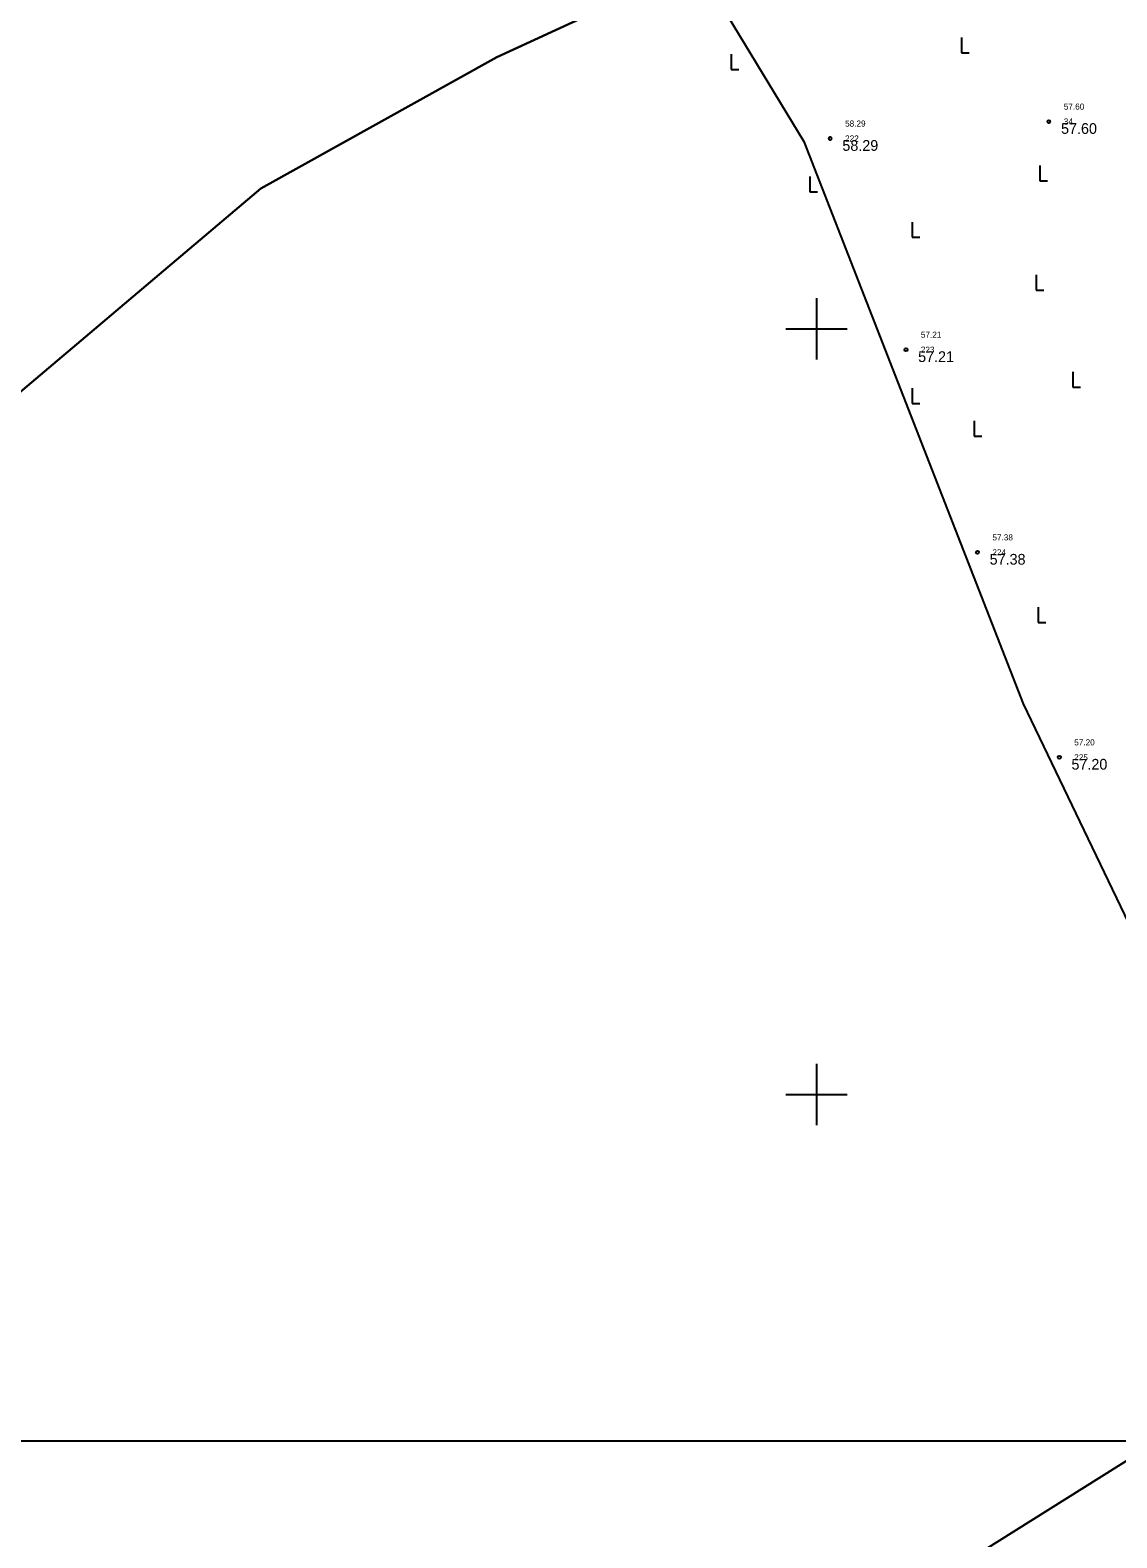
# Model space of a CAD drawing. Extents: x 640470 to 641806, y 6463205 to 6464057.
# Drawn here: x 641048.7 to 641119.6, y 6463671.1 to 6463769.5 of the extents above; entities that cross this region are included whole.
import ezdxf

# ---------------------------------------------------------------- set-up
doc = ezdxf.new("R2010")
doc.units = 0
for name, color, linetype in [('HALJASTUS', 7, 'Continuous'), ('L_AADRESS', 7, 'Continuous'), ('MOOTMPUNKT', 7, 'Continuous'), ('MOOTNR', 7, 'Continuous'), ('MOOTPIIR', 7, 'Continuous'), ('PIIR', 7, 'Continuous'), ('TUNNUS', 7, 'Continuous'), ('VORK', 7, 'Continuous'), ('VORMISTUS', 7, 'Continuous')]:
    doc.layers.add(name, color=color, linetype=linetype)

msp = doc.modelspace()

# ---------------------------------------------------------------- linework, layer by layer
at = {"layer": 'HALJASTUS'}
for p, q in [((641109.452, 6463769.005), (641109.452, 6463768.005)), ((641094.434, 6463767.933), (641094.434, 6463766.933)), ((641109.452, 6463768.005), (641109.952, 6463768.005)), ((641094.434, 6463766.933), (641094.934, 6463766.933)), ((641114.577, 6463760.662), (641114.577, 6463759.662)), ((641099.559, 6463759.947), (641099.559, 6463758.947)), ((641114.577, 6463759.662), (641115.077, 6463759.662)), ((641099.559, 6463758.947), (641100.059, 6463758.947)), ((641106.234, 6463756.967), (641106.234, 6463755.967)), ((641106.234, 6463755.967), (641106.734, 6463755.967)), ((641114.339, 6463753.511), (641114.339, 6463752.511)), ((641114.339, 6463752.511), (641114.839, 6463752.511)), ((641116.722, 6463747.194), (641116.722, 6463746.194)), ((641106.234, 6463746.121), (641106.234, 6463745.121)), ((641116.722, 6463746.194), (641117.222, 6463746.194)), ((641106.234, 6463745.121), (641106.734, 6463745.121)), ((641110.286, 6463743.976), (641110.286, 6463742.976)), ((641110.286, 6463742.976), (641110.786, 6463742.976)), ((641114.458, 6463731.818), (641114.458, 6463730.818)), ((641114.458, 6463730.818), (641114.958, 6463730.818))]:
    msp.add_line(p, q, dxfattribs=at)
at = {"layer": 'L_AADRESS'}
for centre in [(641115.163, 6463763.526), (641100.886, 6463762.419), (641105.833, 6463748.632), (641110.502, 6463735.404), (641115.843, 6463722.02)]:
    msp.add_circle(centre, 0.1, dxfattribs=at)
at = {"layer": 'MOOTMPUNKT'}
for centre in [(641115.163, 6463763.526), (641100.886, 6463762.419), (641105.833, 6463748.632), (641110.502, 6463735.404), (641115.843, 6463722.02)]:
    msp.add_circle(centre, 0.1, dxfattribs=at)
at = {"layer": 'MOOTPIIR'}
msp.add_lwpolyline([(641092.986, 6463772.432), (641099.172, 6463762.225), (641113.475, 6463725.514), (641120.357, 6463711.19), (641132.487, 6463705.178), (641134.02, 6463703.654), (641139.22, 6463707.755), (641144.225, 6463710.854), (641153.284, 6463713.536), (641167.05, 6463716.218), (641184.512, 6463720.032), (641196.073, 6463725.932), (641201.854, 6463730.52), (641201.843, 6463731.447), (641199.86, 6463733.598), (641199.021, 6463735.531), (641196.669, 6463744.168), (641188.445, 6463764.907), (641181.83, 6463775.216)], dxfattribs=at)
at = {"layer": 'PIIR'}
for points in [[(641237.35, 6463894.58), (641201.08, 6463865.32), (641181.73, 6463842.62), (641150.72, 6463816.63), (641140.31, 6463808.22), (641119.57, 6463790.12), (641097.71, 6463776.31), (641079.13, 6463767.74), (641063.72, 6463759.15), (641029.23, 6463729.99), (641004.73, 6463757.58), (641063.17, 6463822.32), (641100.07, 6463941.71), (641163.74, 6463968.25), (641184.59, 6463955.13), (641256.46, 6463911.89), (641237.62, 6463891.4)], [(641248.96, 6463859.89), (641203.74, 6463833.78), (641233.39, 6463747.1), (641051.77, 6463633.14), (641026.56, 6463646.68), (641011.4, 6463653.03), (640964.56, 6463663.18), (640978.89, 6463679.31), (641001.4, 6463696.77), (641029.23, 6463729.99), (641063.72, 6463759.15), (641079.13, 6463767.74), (641097.71, 6463776.31), (641119.57, 6463790.12), (641140.31, 6463808.22), (641150.72, 6463816.63), (641181.73, 6463842.62), (641201.08, 6463865.32), (641237.35, 6463894.58), (641237.62, 6463891.4)]]:
    msp.add_lwpolyline(points, close=True, dxfattribs=at)
msp.add_lwpolyline([(641480.67, 6463378.39), (641467.24, 6463388.41), (641446.82, 6463400.78), (641429.54, 6463409.36), (641395.44, 6463422.94), (641375.73, 6463432.06), (641309.68, 6463467.1), (641281.55, 6463483.45), (641216.1, 6463523.7), (641167.17, 6463552.77), (641114.29, 6463587.98), (641072.6, 6463617.26), (641051.26, 6463632.42), (641051.77, 6463633.14), (641233.39, 6463747.1), (641461.3, 6463933.25), (641527.04, 6463860.6)], dxfattribs=at)
at = {"layer": 'VORK'}
for p, q in [((641100, 6463752), (641100, 6463748)), ((641098, 6463750), (641102, 6463750)), ((641100, 6463702), (641100, 6463698)), ((641098, 6463700), (641102, 6463700))]:
    msp.add_line(p, q, dxfattribs=at)
at = {"layer": 'VORMISTUS'}
msp.add_lwpolyline([(641313.673, 6463677.381), (641028.673, 6463677.381), (641028.673, 6463882.381), (641313.673, 6463882.381)], close=True, dxfattribs=at)

# ---------------------------------------------------------------- texts
at = {"layer": 'L_AADRESS'}
for s, p in [('57.60', (641115.959, 6463762.721)), ('58.29', (641101.682, 6463761.614)), ('57.21', (641106.629, 6463747.827)), ('57.38', (641111.298, 6463734.599)), ('57.20', (641116.639, 6463721.215))]:
    msp.add_text(s, height=0.7, dxfattribs=at).set_placement(p)
at = {"layer": 'MOOTNR'}
for s, p in [('34', (641116.138, 6463763.326)), ('222', (641101.861, 6463762.219)), ('223', (641106.808, 6463748.432)), ('224', (641111.477, 6463735.204)), ('225', (641116.818, 6463721.82))]:
    msp.add_text(s, height=0.4, dxfattribs=at).set_placement(p)
at = {"layer": 'TUNNUS'}
for s, p in [('57.60', (641116.138, 6463764.301)), ('58.29', (641101.861, 6463763.194)), ('57.21', (641106.808, 6463749.407)), ('57.38', (641111.477, 6463736.179)), ('57.20', (641116.818, 6463722.795))]:
    msp.add_text(s, height=0.4, dxfattribs=at).set_placement(p)

doc.saveas('drawing.dxf')
